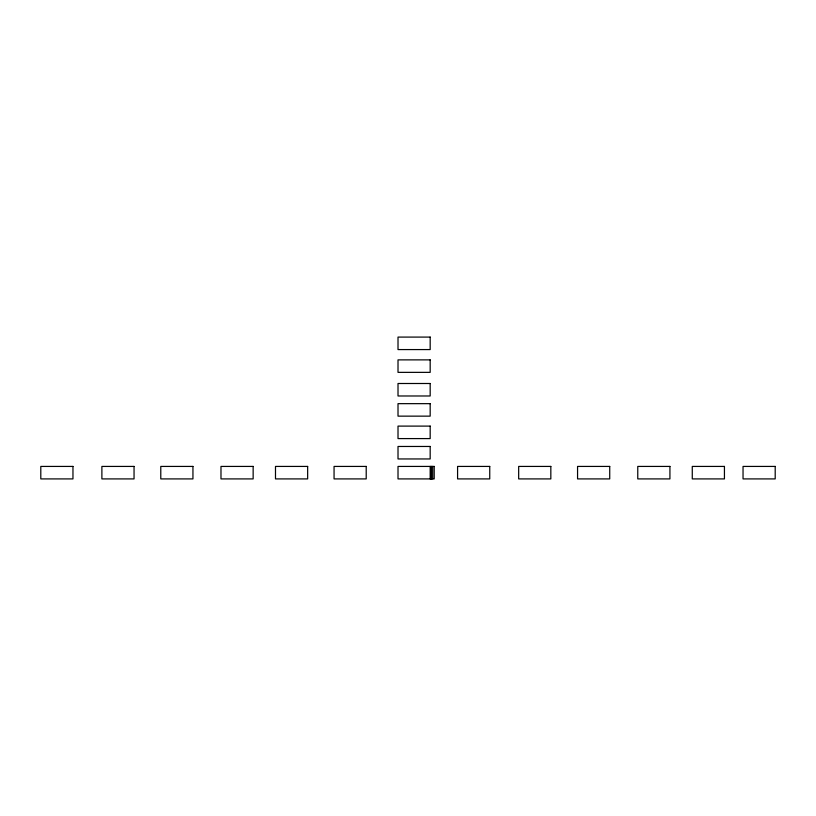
<?xml version="1.0" encoding="UTF-8"?>
<svg xmlns="http://www.w3.org/2000/svg" width="816" height="816" viewBox="0 0 816 816"><rect width="100%" height="100%" fill="white"/><g stroke="black" fill="none" stroke-linecap="round" stroke-linejoin="round"><path stroke-width="1.22" d="M432.674 466.426L432.674 478.91M431.358 466.426L431.358 478.91M430.93 466.426L430.93 478.91M430.175 466.426L430.175 478.91M430.175 337.09L398.014 337.09L398.014 349.574L430.175 349.574L430.175 337.09M430.175 359.876L398.014 359.876L398.014 372.361L430.175 372.361L430.175 359.876M430.175 383.5L398.014 383.5L398.014 395.984L430.175 395.984L430.175 383.5M430.175 403.655L398.014 403.655L398.014 416.14L430.175 416.14L430.175 403.655M430.175 426.105L398.014 426.105L398.014 438.59L430.175 438.59L430.175 426.105M430.175 446.464L398.014 446.464L398.014 458.949L430.175 458.949L430.175 446.464M72.961 466.426L40.8 466.426L40.8 478.91L72.961 478.91L72.961 466.426M134.048 466.426L101.888 466.426L101.888 478.91L134.048 478.91L134.048 466.426M192.943 466.426L160.783 466.426L160.783 478.91L192.943 478.91L192.943 466.426M253.144 466.426L220.983 466.426L220.983 478.91L253.144 478.91L253.144 466.426M307.652 466.426L275.492 466.426L275.492 478.91L307.652 478.91L307.652 466.426M366.211 466.426L334.06 466.426L334.06 478.91L366.211 478.91L366.211 466.426M434.204 466.426L398.014 466.426L398.014 478.91L434.204 478.91L434.204 466.426M489.743 466.426L457.582 466.426L457.582 478.91L489.743 478.91L489.743 466.426M550.831 466.426L518.67 466.426L518.67 478.91L550.831 478.91L550.831 466.426M609.725 466.426L577.565 466.426L577.565 478.91L609.725 478.91L609.725 466.426M669.926 466.426L637.765 466.426L637.765 478.91L669.926 478.91L669.926 466.426M724.435 466.426L692.274 466.426L692.274 478.91L724.435 478.91L724.435 466.426M775.2 466.426L743.039 466.426L743.039 478.91L775.2 478.91L775.2 466.426"/></g></svg>
